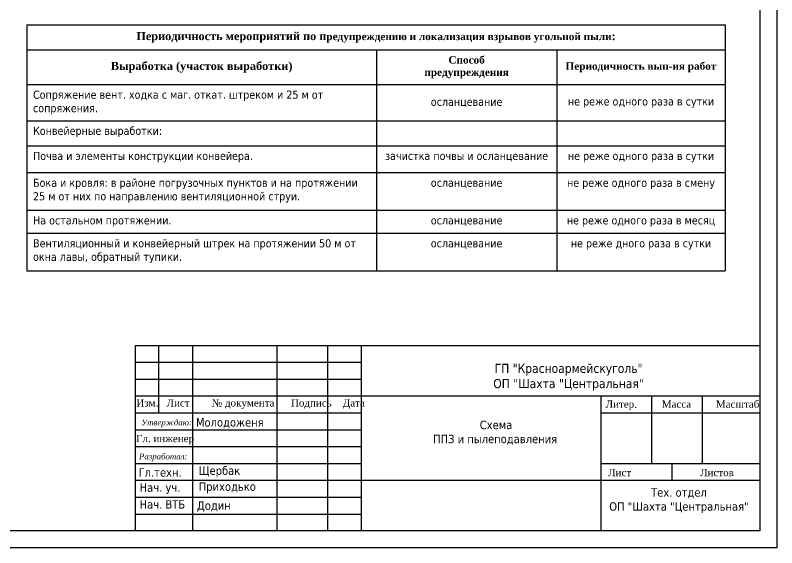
# Model space of a CAD drawing. Header units: millimetres. Extents: x -68401 to -62983, y -49823 to -45544.
# Drawn here: x -63208.5 to -62983, y -49774.5 to -49616.7 of the extents above; entities that cross this region are included whole.
import ezdxf

# ---------------------------------------------------------------- set-up
doc = ezdxf.new("R2010")
doc.units = ezdxf.units.MM
doc.styles.get("Standard").update_dxf_attribs({"font": 'TAHOMA.TTF', "height": 2})
doc.styles.add('стиль', font='TAHOMA.TTF')

# ---------------------------------------------------------------- blocks, each defined once
blk = doc.blocks.new('*T923')
at = {"color": 0, "linetype": 'ByBlock', "lineweight": -2, "ltscale": 0.3}
for p, q in [((0, 0), (206.73, 0)), ((0, 0), (0, -72.87)), ((0, -7.44), (206.73, -7.44)), ((103.46, -7.44), (103.46, -72.87)), ((156.88, -7.44), (156.88, -72.87)), ((0, -17.69), (206.73, -17.69)), ((0, -28.4), (206.73, -28.4)), ((0, -35.84), (206.73, -35.84)), ((0, -43.8), (206.73, -43.8)), ((0, -54.94), (206.73, -54.94)), ((0, -61.74), (206.73, -61.74)), ((0, -72.87), (206.73, -72.87))]:
    blk.add_line(p, q, dxfattribs=at)
at = {"color": 0, "linetype": 'ByBlock', "lineweight": -2}
blk.add_line((206.73, 0), (206.73, -72.87), dxfattribs=at)
at = {"color": 0, "lineweight": 15, "ltscale": 0.3, "char_height": 2.4}
for s, insert, width, attachment_point in [('{\\fTimes New Roman|b1|i0|c204|p18;\\C256;Периодичность мероприятий по п\\H0.91667x;редупреждению и локализация взрывов угольной пыли\\H1.0909x;:}', (103.36, -3.72), 203.1275, 5), ('{\\fTimes New Roman|b1|i0|c204|p18;\\C256;Выработка (участок выработки)}', (51.73, -12.57), 99.8574, 5), ('{\\fTimes New Roman|b1|i0|c204|p18;\\H0.91667x;\\C256;Способ\\Pпредупреждения}', (130.17, -12.57), 49.8205, 5), ('{\\fTimes New Roman|b1|i0|c204|p18;\\H0.91667x;\\C256;Периодичность вып-ия работ}', (181.8, -12.57), 46.2496, 5), ('Сопряжение вент. ходка с маг. откат. штреком и 25 м от сопряжения. ', (1.8, -19.49), 99.8574, 1), ('осланцевание', (130.17, -23.04), 49.8205, 5), ('не реже одного раза в сутки', (181.8, -23.04), 46.2496, 5), ('Конвейерные выработки:', (1.8, -30.2), 99.8574, 1), ('Почва и элементы конструкции конвейера.', (1.8, -37.64), 99.8574, 1), ('зачистка почвы и осланцевание', (130.17, -37.64), 49.8205, 2), ('не реже одного раза в сутки', (181.8, -37.64), 46.2496, 2), ('Бока и кровля: в районе погрузочных пунктов и на протяжении 25 м от них по направлению вентиляционной струи.^J', (1.8, -45.6), 99.8574, 1), ('осланцевание', (130.17, -45.6), 49.8205, 2), ('не реже одного раза в смену', (181.8, -45.6), 46.2496, 2), ('На остальном протяжении.', (1.8, -56.74), 99.8574, 1), ('осланцевание', (130.17, -56.74), 49.8205, 2)]:
    blk.add_mtext(s, dxfattribs=dict(at, insert=insert, width=width, attachment_point=attachment_point))
at = {"color": 0, "lineweight": 15, "char_height": 2.4}
for s, insert, width, attachment_point in [('не реже одного раза в месяц', (181.8, -56.74), 46.2496, 2), ('Вентиляционный и конвейерный штрек на протяжении 50 м от окна лавы, обратный тупики.', (1.8, -63.54), 99.8574, 1), ('осланцевание', (130.17, -63.54), 49.8205, 2), ('не реже дного раза в сутки', (181.8, -63.54), 46.2496, 2)]:
    blk.add_mtext(s, dxfattribs=dict(at, insert=insert, width=width, attachment_point=attachment_point))

msp = doc.modelspace()

# ---------------------------------------------------------------- linework, layer by layer
for p, q in [((-62983.011, -49489.061), (-62983.011, -49774.493)), ((-62988.011, -49494.061), (-62988.011, -49769.493)), ((-63173.011, -49714.493), (-63173.011, -49769.493)), ((-63173.011, -49714.493), (-62988.011, -49714.493)), ((-63166.011, -49714.493), (-63166.011, -49734.493)), ((-63156.011, -49714.493), (-63156.011, -49769.493)), ((-63131.011, -49714.493), (-63131.011, -49769.493)), ((-63116.011, -49714.493), (-63116.011, -49769.493)), ((-63106.011, -49714.493), (-63106.011, -49769.493)), ((-63173.011, -49719.493), (-63106.011, -49719.493)), ((-63173.011, -49724.493), (-63106.011, -49724.493)), ((-63173.011, -49729.493), (-62988.011, -49729.493)), ((-63035.011, -49769.493), (-63035.011, -49729.493)), ((-63020.011, -49749.493), (-63020.011, -49729.493)), ((-63005.011, -49749.493), (-63005.011, -49729.493)), ((-63173.011, -49734.493), (-63106.011, -49734.493)), ((-63035.011, -49734.493), (-62988.011, -49734.493)), ((-63173.011, -49739.493), (-63106.011, -49739.493)), ((-63173.011, -49744.493), (-63106.011, -49744.493)), ((-63173.011, -49749.493), (-63106.011, -49749.493)), ((-63035.011, -49749.493), (-62988.011, -49749.493)), ((-63013.966, -49754.493), (-63013.966, -49749.493)), ((-63173.011, -49754.493), (-62988.011, -49754.493)), ((-63173.011, -49759.493), (-63106.011, -49759.493)), ((-63173.011, -49764.493), (-63106.011, -49764.493)), ((-62988.011, -49769.493), (-63771.168, -49769.493)), ((-62983.011, -49774.493), (-63791.168, -49774.493))]:
    msp.add_line(p, q)

# ---------------------------------------------------------------- block references
msp.add_blockref('*T923', (-63205.011, -49619.51))

# ---------------------------------------------------------------- texts
at = {"lineweight": -2}
for s, insert, char_height, width, attachment_point in [('ГП "Красноармейскуголь"\\PОП "Шахта "Центральная"', (-63044.659, -49723.954), 2.7, 893.93662, 5), ('\\pi30.351;Схема \\P\\pi16.548;ППЗ и пылеподавления', (-63101.297, -49736.823), 2.5, 69.9556, 1), ('{\\fTahoma|b0|i0|c204|p32;Гл.техн.}', (-63171.965, -49750.906), 2.5, 16.34, 1), ('{\\fTahoma|b0|i0|c204|p32;Тех. отдел\\PОП "Шахта "Центральная"}', (-63011.97, -49760.519), 2.5, 49.51534, 5)]:
    msp.add_mtext(s, dxfattribs=dict(at, insert=insert, char_height=char_height, width=width, attachment_point=attachment_point))
at = {"attachment_point": 1}
for s, insert, char_height, width in [('{\\fTimes New Roman|b0|i0|c204|p18;Изм\\fTimes New Roman|b0|i0|c238|p18;.   \\fTimes New Roman|b0|i0|c204|p18;Лист        № документа      Подпись    Дата}', (-63172.64, -49730.462), 2.16, 80.00732), ('{\\fTimes New Roman|b0|i0|c204|p18;Литер.         Масса         Масштаб}', (-63033.68, -49730.83), 2.16, 52.85092), ('{\\fTimes New Roman|b0|i1|c204|p18;Утверждаю:}', (-63171.172, -49736.477), 1.728, 14.83127), ('{\\fTimes New Roman|b0|i0|c204|p18;Гл. инженер}', (-63172.697, -49741.02), 2.16, 18.53909), ('{\\fTimes New Roman|b0|i1|c204|p18;Разработал:}', (-63171.835, -49746.554), 1.728, 14.83127), ('{\\fTimes New Roman|b0|i0|c204|p18;Лист                         Листов}', (-63032.946, -49751.108), 2.16, 50.05621)]:
    msp.add_mtext(s, dxfattribs=dict(at, insert=insert, char_height=char_height, width=width))
at = {"lineweight": -2, "char_height": 2.5, "width": 16.08903, "attachment_point": 1, "style": 'стиль'}
for s, insert in [('Молодоженя', (-63154.98, -49736.077)), ('Щербак', (-63154.173, -49750.38)), ('Приходько', (-63154.148, -49755.1)), ('Додин', (-63154.665, -49760.731))]:
    msp.add_mtext(s, dxfattribs=dict(at, insert=insert))
at = {"linetype": 'Continuous', "lineweight": -2, "char_height": 2.5, "width": 15.7406, "attachment_point": 1}
for s, insert in [('{\\fTahoma|b0|i0|c204|p32;Нач. уч.}', (-63171.646, -49755.384)), ('{\\fTahoma|b0|i0|c204|p32;Нач. ВТБ}', (-63171.646, -49760.384))]:
    msp.add_mtext(s, dxfattribs=dict(at, insert=insert))

doc.saveas('drawing.dxf')
